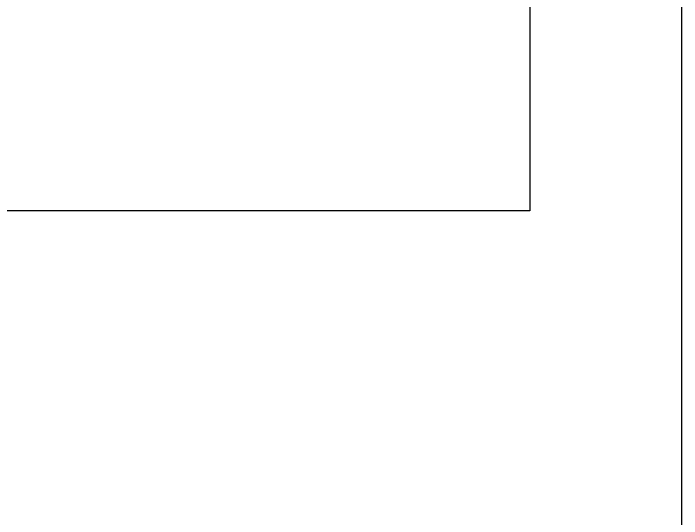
# Model space of a CAD drawing. Header units: millimetres. Extents: x -208796 to -83323, y 30910 to 103951.
# Drawn here: x -100268.27 to -100260.13, y 36514.77 to 36520.92 of the extents above; entities that cross this region are included whole.
import ezdxf

# ---------------------------------------------------------------- set-up
doc = ezdxf.new("R2010")
doc.units = ezdxf.units.MM
doc.header["$LTSCALE"] = 3

# ---------------------------------------------------------------- blocks, each defined once
blk = doc.blocks.new('*U99')
for p, q in [((-8.986, 79.4816), (-8.986, 0)), ((-10.8338, 51.8402), (-10.8338, 20.4526)), ((7.1382, 51.8402), (7.1382, 20.4526)), ((-10.8338, 20.4526), (-25.1101, 20.4526)), ((7.1382, 20.4526), (-7.1381, 20.4526))]:
    blk.add_line(p, q)

msp = doc.modelspace()

# ---------------------------------------------------------------- block references
for p in [(-100269.1202, 36498.0641), (-100251.1482, 36498.0641)]:
    msp.add_blockref('*U99', p)

doc.saveas('drawing.dxf')
